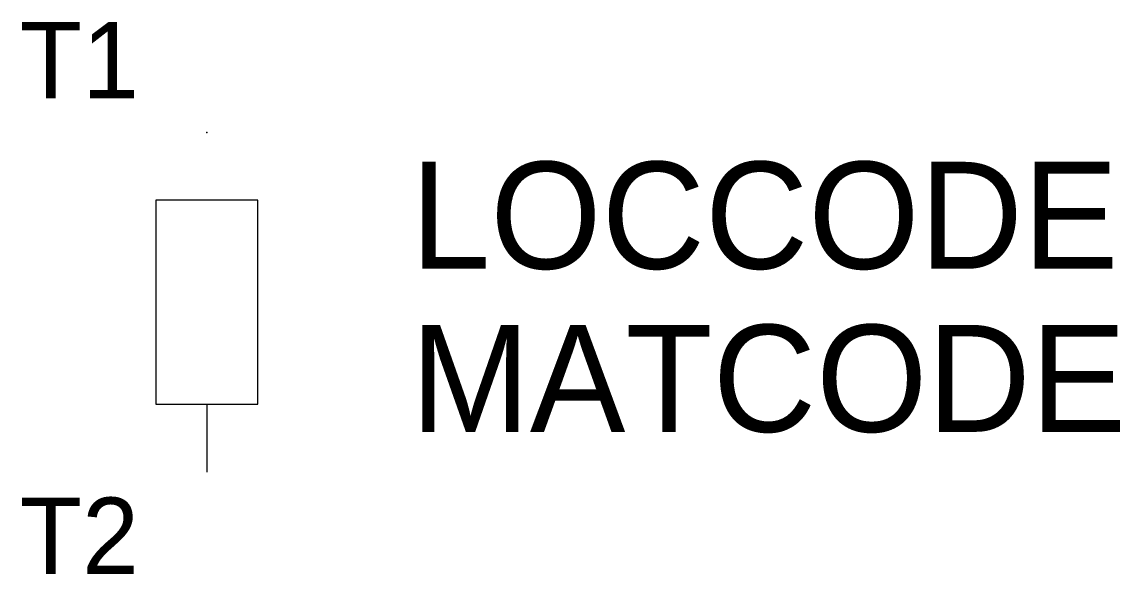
# Model space of a CAD drawing. Extents: x -5.4 to 26.9, y -8 to 8.2.
import ezdxf
from ezdxf.enums import TextEntityAlignment as Align

# ---------------------------------------------------------------- set-up
doc = ezdxf.new("R2010")
doc.units = 0
doc.layers.get('0').update_dxf_attribs({"linetype": 'CONTINUOUS'})
doc.layers.add('C', color=6, linetype='CONTINUOUS')
doc.layers.add('T2', color=1, linetype='CONTINUOUS')

msp = doc.modelspace()

# ---------------------------------------------------------------- linework, layer by layer
at = {"color": 0}
msp.add_line((0, -3), (0, -5), dxfattribs=at)
msp.add_lwpolyline([(0, 5, 0, 0, 0), (0, 2, 0.75, 0, 0), (0, 1, 0, 0, 0)], format="xyseb", dxfattribs=at)
msp.add_lwpolyline([(-1.5, -3), (1.5, -3), (1.5, 3), (-1.5, 3)], close=True, dxfattribs=at)
at = {"layer": 'C', "color": 0}
msp.add_point((0, 5), dxfattribs=at)

# ---------------------------------------------------------------- texts
at = {"color": 0, "linetype": 'CONTINUOUS'}
for tag, p in [('LOCCODE', (6, 0.985)), ('MATCODE', (6, -3.815))]:
    msp.add_attdef(tag, p, '', height=3.15, dxfattribs=at)
at = {"layer": 'T2', "color": 0, "linetype": 'CONTINUOUS'}
for tag, p in [('T1', (-2, 6)), ('T2', (-2, -8))]:
    msp.add_attdef(tag, text='', height=2.25, dxfattribs=at).set_placement(p, align=Align.RIGHT)

doc.saveas('drawing.dxf')
